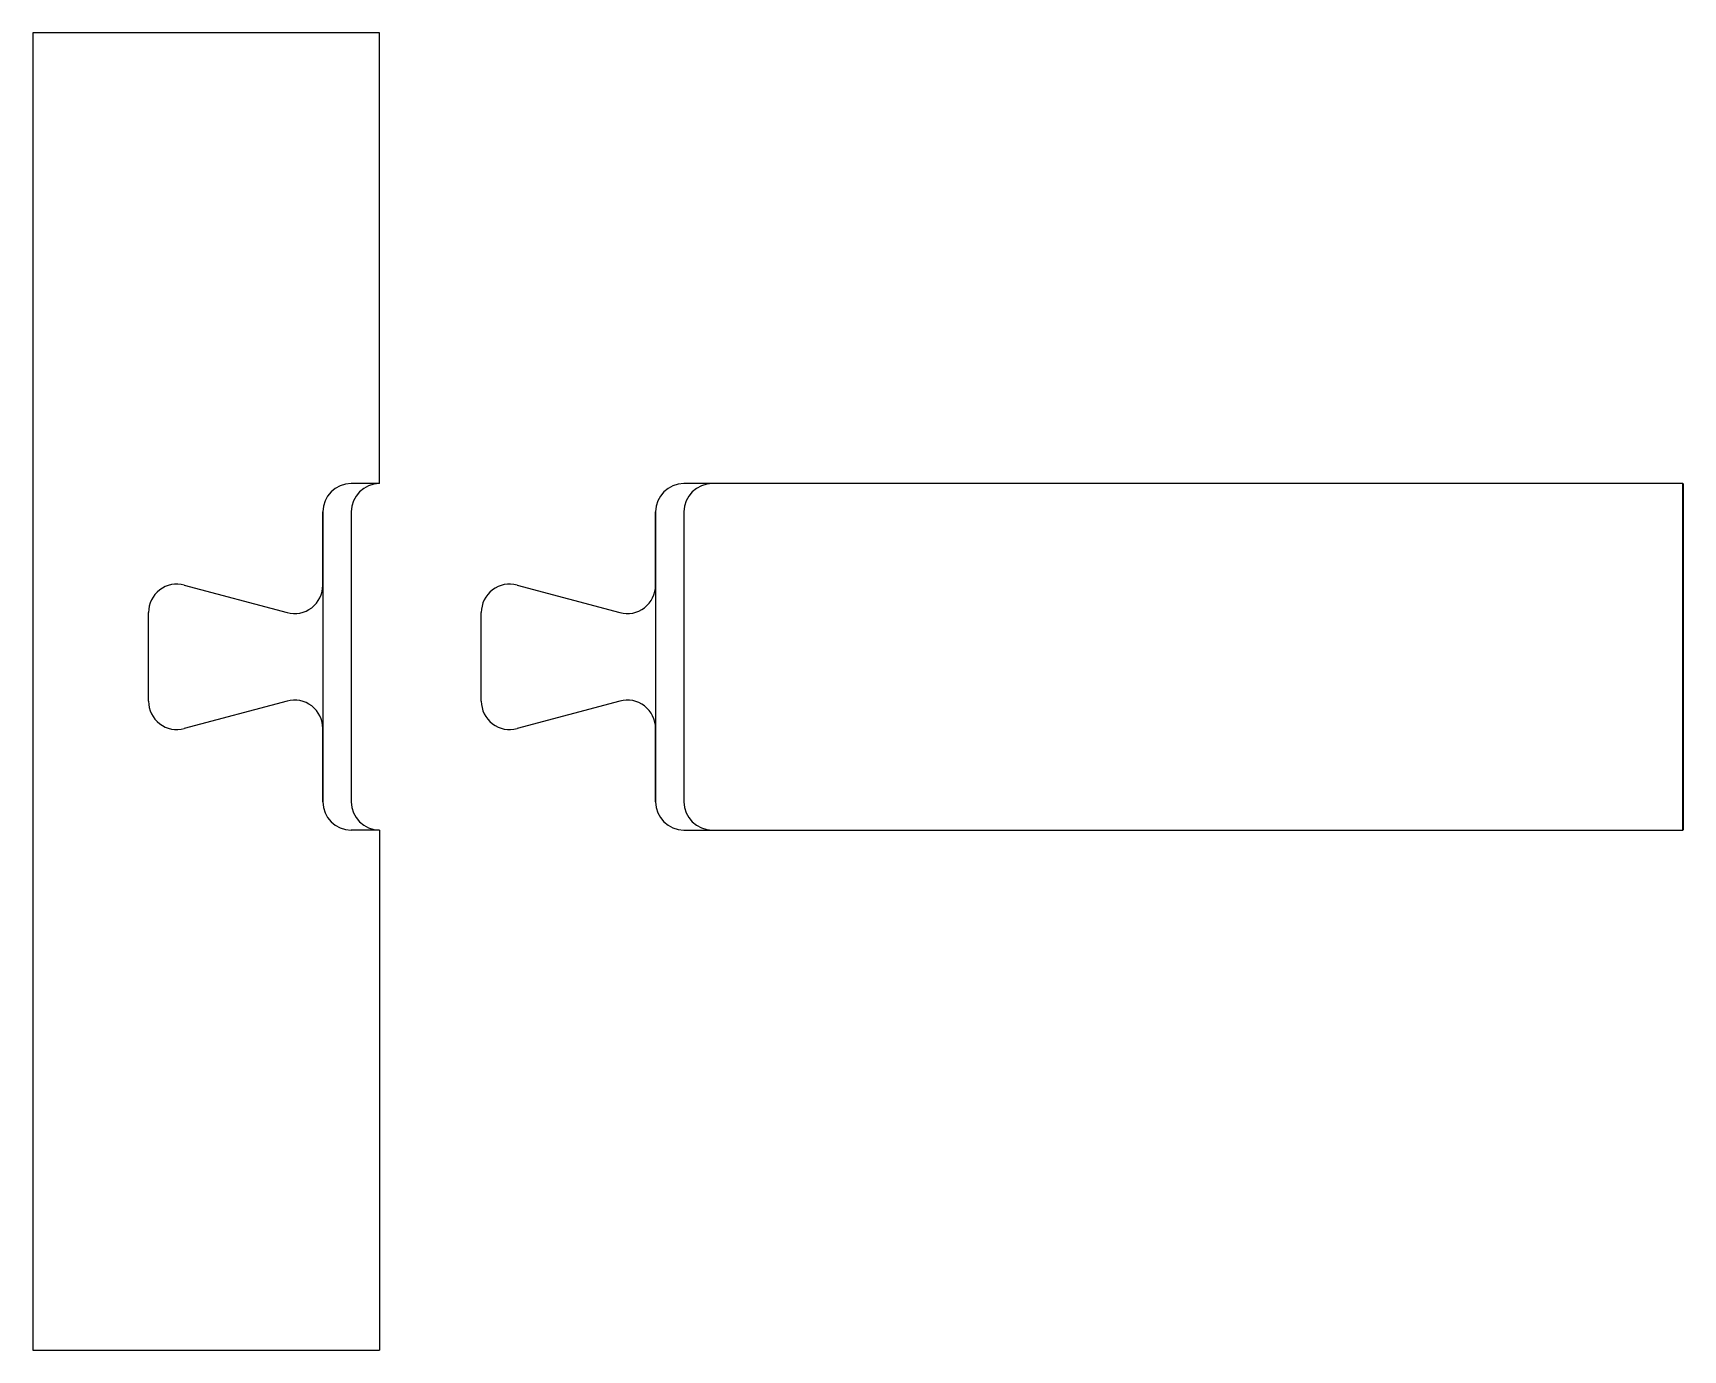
# Model space of a CAD drawing. Extents: x -60 to 178, y -145 to 45.
import ezdxf

# ---------------------------------------------------------------- set-up
doc = ezdxf.new("R2010")
doc.units = 0
doc.layers.add('1', color=7, linetype='CONTINUOUS')

msp = doc.modelspace()

# ---------------------------------------------------------------- linework, layer by layer
at = {"layer": '1', "color": 7, "linetype": 'CONTINUOUS'}
for p, q in [((-10, 45), (-60, 45)), ((-60, 45), (-60, -145)), ((-10, -20), (-10, 45)), ((-10, -20), (-14.1, -20)), ((38, -20), (33.9, -20)), ((178, -20), (38, -20)), ((178, -70), (178, -20)), ((178.00001, -70), (178.00001, -20)), ((178.00001, -20), (178.00001, -70)), ((-18.2, -34.66583), (-18.2, -24.1)), ((-18.2, -24.1), (-18.2, -65.9)), ((-18.19999, -34.65678), (-18.19999, -24.1)), ((-18.19999, -34.65678), (-18.19999, -24.1)), ((-14.1, -24.1), (-14.1, -65.9)), ((29.8, -34.66583), (29.8, -24.1)), ((29.8, -24.1), (29.8, -65.9)), ((29.80001, -34.65678), (29.80001, -24.1)), ((29.80001, -34.65678), (29.80001, -24.1)), ((33.9, -24.1), (33.9, -65.9)), ((-38.17217, -34.64847), (-23.36115, -38.61707)), ((9.82783, -34.64847), (24.63885, -38.61707)), ((-43.33332, -51.39123), (-43.33332, -38.60877)), ((4.66668, -51.39123), (4.66668, -38.60877)), ((-23.36115, -51.38293), (-38.17217, -55.35153)), ((24.63885, -51.38293), (9.82783, -55.35153)), ((-18.2, -65.9), (-18.2, -55.33417)), ((-18.19999, -65.9), (-18.19999, -55.34322)), ((-18.19999, -65.9), (-18.19999, -55.34322)), ((29.8, -65.9), (29.8, -55.33417)), ((29.80001, -65.9), (29.80001, -55.34322)), ((29.80001, -65.9), (29.80001, -55.34322)), ((-10, -70), (-14.09999, -70)), ((-10, -70), (-10, -145)), ((33.9, -70), (38, -70)), ((38, -70), (178, -70)), ((-60, -145), (-10, -145))]:
    msp.add_line(p, q, dxfattribs=at)
for centre, start, end in [((-14.1, -24.1), 90.00006944, 180), ((-14.1, -24.1), 90, 180), ((-14.09999, -24.1), 90, 180), ((-10, -24.1), 90, 180), ((33.90001, -24.1), 90, 180), ((38, -24.1), 90, 180), ((-39.233323, -38.608768), 75.00000556, 180), ((-22.29999, -34.656776), 254.99999722, 360), ((8.766677, -38.608768), 75.00000556, 180), ((25.70001, -34.656776), 254.99999722, 360), ((-39.233323, -51.391232), 180, 284.99999444), ((-22.29999, -55.343224), 0, 105.00000278), ((8.766677, -51.391232), 180, 284.99999444), ((25.70001, -55.343224), 0, 105.00000278), ((-14.1, -65.9), 180, 269.99993056), ((-14.1, -65.9), 180, 270), ((-14.09999, -65.9), 180, 270), ((-10, -65.9), 180, 270), ((33.90001, -65.9), 180, 270), ((38, -65.9), 180, 270)]:
    msp.add_arc(centre, 4.1, start, end, dxfattribs=at)

doc.saveas('drawing.dxf')
